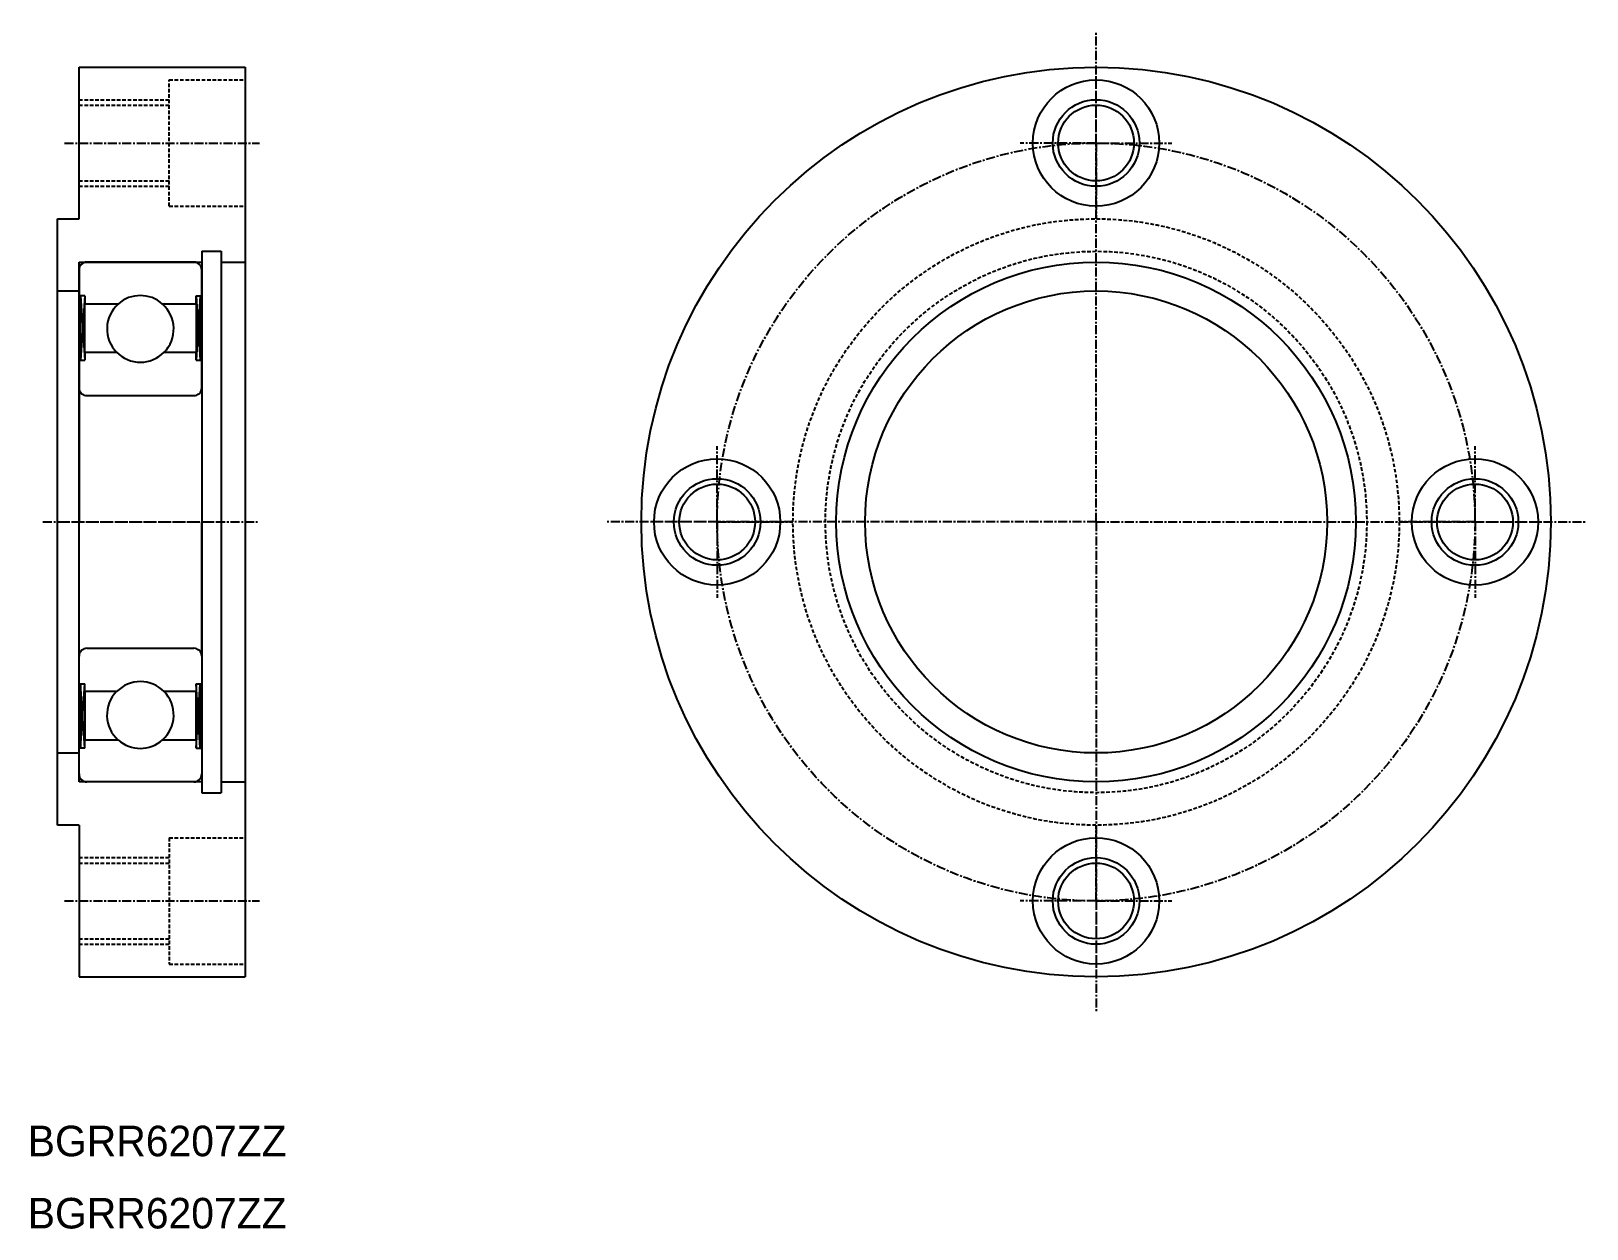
# Model space of a CAD drawing. Extents: x -107 to 108, y -120 to 46.
import ezdxf

# ---------------------------------------------------------------- set-up
doc = ezdxf.new("R2010")
doc.units = 0
doc.linetypes.add('CENTER', pattern=[2, 1.25, -0.25, 0.25, -0.25])
doc.linetypes.add('DASHED', pattern=[0.75, 0.5, -0.25])
doc.layers.get('0').update_dxf_attribs({"linetype": 'CONTINUOUS'})
doc.layers.add('CENTER', color=1, linetype='CENTER')

msp = doc.modelspace()

# ---------------------------------------------------------------- linework, layer by layer
at = {"color": 7, "linetype": 'CONTINUOUS'}
for p, q in [((-100.61, 19.53), (-100.61, 40.53)), ((-100.61, 40.53), (-77.61, 40.53)), ((-77.61, 40.53), (-77.61, -85.47)), ((-103.61, 19.53), (-100.61, 19.53)), ((-103.61, -64.47), (-103.61, 19.53)), ((-100.61, 13.53), (-83.61, 13.53)), ((-100.61, -58.47), (-100.61, 13.53)), ((-84.71, 13.53), (-99.51, 13.53)), ((-83.61, 15.03), (-80.91, 15.03)), ((-83.61, 15.03), (-83.61, -59.97)), ((-80.91, 15.03), (-80.91, -59.97)), ((-80.91, 13.53), (-77.61, 13.53)), ((-100.61, 12.43), (-100.61, 8.86)), ((-83.61, 8.86), (-83.61, 12.43)), ((-103.61, 9.53), (-100.61, 9.53)), ((-99.82, 8.86), (-100.61, 8.86)), ((-100.61, 8.86), (-100.61, -0.07)), ((-100.41, -0.07), (-100.41, 8.86)), ((-100.41, 8.86), (-99.82, -0.07)), ((-99.82, 8.86), (-100.41, -0.07)), ((-99.82, 8.86), (-99.82, 7.73)), ((-84.39, 7.73), (-84.39, 8.86)), ((-84.39, 8.86), (-83.61, 8.86)), ((-84.39, 8.86), (-83.8, -0.07)), ((-83.8, 8.86), (-84.39, -0.07)), ((-83.8, 8.86), (-83.8, -0.07)), ((-83.61, 8.86), (-83.61, -0.07)), ((-99.82, 7.73), (-95.19, 7.73)), ((-99.82, 1.03), (-99.82, 7.73)), ((-89.03, 7.73), (-84.39, 7.73)), ((-84.39, 7.73), (-84.39, 1.03)), ((-95.4, 1.03), (-99.82, 1.03)), ((-99.82, 1.03), (-99.82, -0.07)), ((-84.39, 1.03), (-88.82, 1.03)), ((-84.39, -0.07), (-84.39, 1.03)), ((-100.61, -0.07), (-100.61, -3.87)), ((-100.61, -0.07), (-99.82, -0.07)), ((-84.39, -0.07), (-83.61, -0.07)), ((-83.61, -3.87), (-83.61, -0.07)), ((-100.61, -3.87), (-100.61, -22.47)), ((-83.61, -3.87), (-83.61, -22.47)), ((-99.51, -4.97), (-84.71, -4.97)), ((-100.61, -41.07), (-100.61, -22.47)), ((-83.61, -41.07), (-83.61, -22.47)), ((-99.51, -39.97), (-84.71, -39.97)), ((-100.61, -44.87), (-100.61, -41.07)), ((-83.61, -41.07), (-83.61, -44.87)), ((-100.61, -53.79), (-100.61, -44.87)), ((-100.61, -44.87), (-99.82, -44.87)), ((-100.41, -44.87), (-100.41, -53.79)), ((-100.41, -53.79), (-99.82, -44.87)), ((-99.82, -53.79), (-100.41, -44.87)), ((-99.82, -45.97), (-99.82, -44.87)), ((-84.39, -44.87), (-84.39, -45.97)), ((-84.39, -44.87), (-83.61, -44.87)), ((-84.39, -53.79), (-83.8, -44.87)), ((-83.8, -53.79), (-84.39, -44.87)), ((-83.8, -53.79), (-83.8, -44.87)), ((-83.61, -53.79), (-83.61, -44.87)), ((-95.4, -45.97), (-99.82, -45.97)), ((-99.82, -45.97), (-99.82, -52.67)), ((-84.39, -45.97), (-88.82, -45.97)), ((-84.39, -52.67), (-84.39, -45.97)), ((-100.61, -57.37), (-100.61, -53.79)), ((-99.82, -53.79), (-100.61, -53.79)), ((-99.82, -52.67), (-95.19, -52.67)), ((-99.82, -53.79), (-99.82, -52.67)), ((-89.03, -52.67), (-84.39, -52.67)), ((-84.39, -52.67), (-84.39, -53.79)), ((-84.39, -53.79), (-83.61, -53.79)), ((-83.61, -53.79), (-83.61, -57.37)), ((-103.61, -54.47), (-100.61, -54.47)), ((-83.61, -58.47), (-100.61, -58.47)), ((-84.71, -58.47), (-99.51, -58.47)), ((-83.61, -59.97), (-80.91, -59.97)), ((-80.91, -58.47), (-77.61, -58.47)), ((-100.61, -64.47), (-103.61, -64.47)), ((-100.61, -64.47), (-100.61, -85.47)), ((-100.61, -85.47), (-77.61, -85.47))]:
    msp.add_line(p, q, dxfattribs=at)
at = {"color": 3, "linetype": 'DASHED'}
for p, q in [((-88.11, 21.28), (-88.11, 38.78)), ((-88.11, 38.78), (-77.61, 38.78)), ((-100.61, 36.03), (-88.11, 36.03)), ((-100.61, 35.28), (-88.11, 35.28)), ((-100.61, 24.78), (-88.11, 24.78)), ((-100.61, 24.03), (-88.11, 24.03)), ((-88.11, 21.28), (-77.61, 21.28)), ((-88.11, -66.22), (-88.11, -83.72)), ((-88.11, -66.22), (-77.61, -66.22)), ((-100.61, -68.97), (-88.11, -68.97)), ((-100.61, -69.72), (-88.11, -69.72)), ((-100.61, -80.22), (-88.11, -80.22)), ((-100.61, -80.97), (-88.11, -80.97)), ((-88.11, -83.72), (-77.61, -83.72))]:
    msp.add_line(p, q, dxfattribs=at)
at = {"color": 7, "linetype": 'CONTINUOUS'}
for centre, radius in [((40.31, -22.47), 63), ((40.31, 30.03), 8.75), ((40.31, 30.03), 5.25), ((40.31, -22.47), 36), ((40.31, -22.47), 32), ((-12.19, -22.47), 8.75), ((92.81, -22.47), 8.75), ((-12.19, -22.47), 5.25), ((92.81, -22.47), 5.25), ((40.31, -74.97), 8.75), ((40.31, -74.97), 5.25)]:
    msp.add_circle(centre, radius, dxfattribs=at)
at = {"color": 3, "linetype": 'CONTINUOUS'}
for centre in [(40.31, 30.03), (-12.19, -22.47), (92.81, -22.47), (40.31, -74.97)]:
    msp.add_circle(centre, 6, dxfattribs=at)
at = {"color": 3, "linetype": 'DASHED'}
for radius in [42, 37.5]:
    msp.add_circle((40.31, -22.47), radius, dxfattribs=at)
at = {"color": 7, "linetype": 'CONTINUOUS'}
for centre, radius, start, end in [((-99.51, 12.43), 1.1, 90, 180), ((-84.71, 12.43), 1.1, 0, 90), ((-92.11, 4.28), 4.62, 48.2404, 131.7596), ((-92.11, 4.28), 4.62, 131.7596, 224.6442), ((-92.11, 4.28), 4.62, 315.3558, 48.2404), ((-92.11, 4.28), 4.62, 224.6442, 315.3558), ((-99.51, -3.87), 1.1, 180, 270), ((-84.71, -3.87), 1.1, 270, 0), ((-99.51, -41.07), 1.1, 90, 180), ((-84.71, -41.07), 1.1, 0, 90), ((-92.11, -49.22), 4.63, 44.6442, 135.3558), ((-92.11, -49.22), 4.63, 135.3558, 228.2404), ((-92.11, -49.22), 4.62, 311.7596, 44.6442), ((-92.11, -49.22), 4.62, 228.2404, 311.7596), ((-99.51, -57.37), 1.1, 180, 270), ((-84.71, -57.37), 1.1, 270, 0)]:
    msp.add_arc(centre, radius, start, end, dxfattribs=at)
at = {"layer": 'CENTER', "color": 1, "linetype": 'CENTER'}
for p, q in [((40.31, -22.47), (40.31, 45.53)), ((40.31, 30.03), (40.31, 40.53)), ((-102.61, 30.03), (-75.61, 30.03)), ((40.31, 30.03), (29.81, 30.03)), ((40.31, 30.03), (40.31, 19.53)), ((40.31, 30.03), (50.81, 30.03)), ((-12.19, -22.47), (-12.19, -11.97)), ((92.81, -22.47), (92.81, -11.97)), ((-105.61, -22.47), (-75.61, -22.47)), ((-103.16, -22.47), (-81.06, -22.47)), ((40.31, -22.47), (-27.69, -22.47)), ((-12.19, -22.47), (-22.69, -22.47)), ((-12.19, -22.47), (-12.19, -32.97)), ((-12.19, -22.47), (-1.69, -22.47)), ((40.31, -22.47), (40.31, -90.47)), ((40.31, -22.47), (108.31, -22.47)), ((92.81, -22.47), (82.31, -22.47)), ((92.81, -22.47), (92.81, -32.97)), ((92.81, -22.47), (103.31, -22.47)), ((40.31, -74.97), (40.31, -64.47)), ((-102.61, -74.97), (-75.61, -74.97)), ((40.31, -74.97), (29.81, -74.97)), ((40.31, -74.97), (50.81, -74.97)), ((40.31, -74.97), (40.31, -85.47))]:
    msp.add_line(p, q, dxfattribs=at)
msp.add_circle((40.31, -22.47), 52.5, dxfattribs=at)

# ---------------------------------------------------------------- texts
at = {"color": 7, "linetype": 'CONTINUOUS'}
for p in [(-107.71, -110.34), (-107.71, -120.34)]:
    msp.add_text('BGRR6207ZZ', height=4.233, dxfattribs=at).set_placement(p)

doc.saveas('drawing.dxf')
